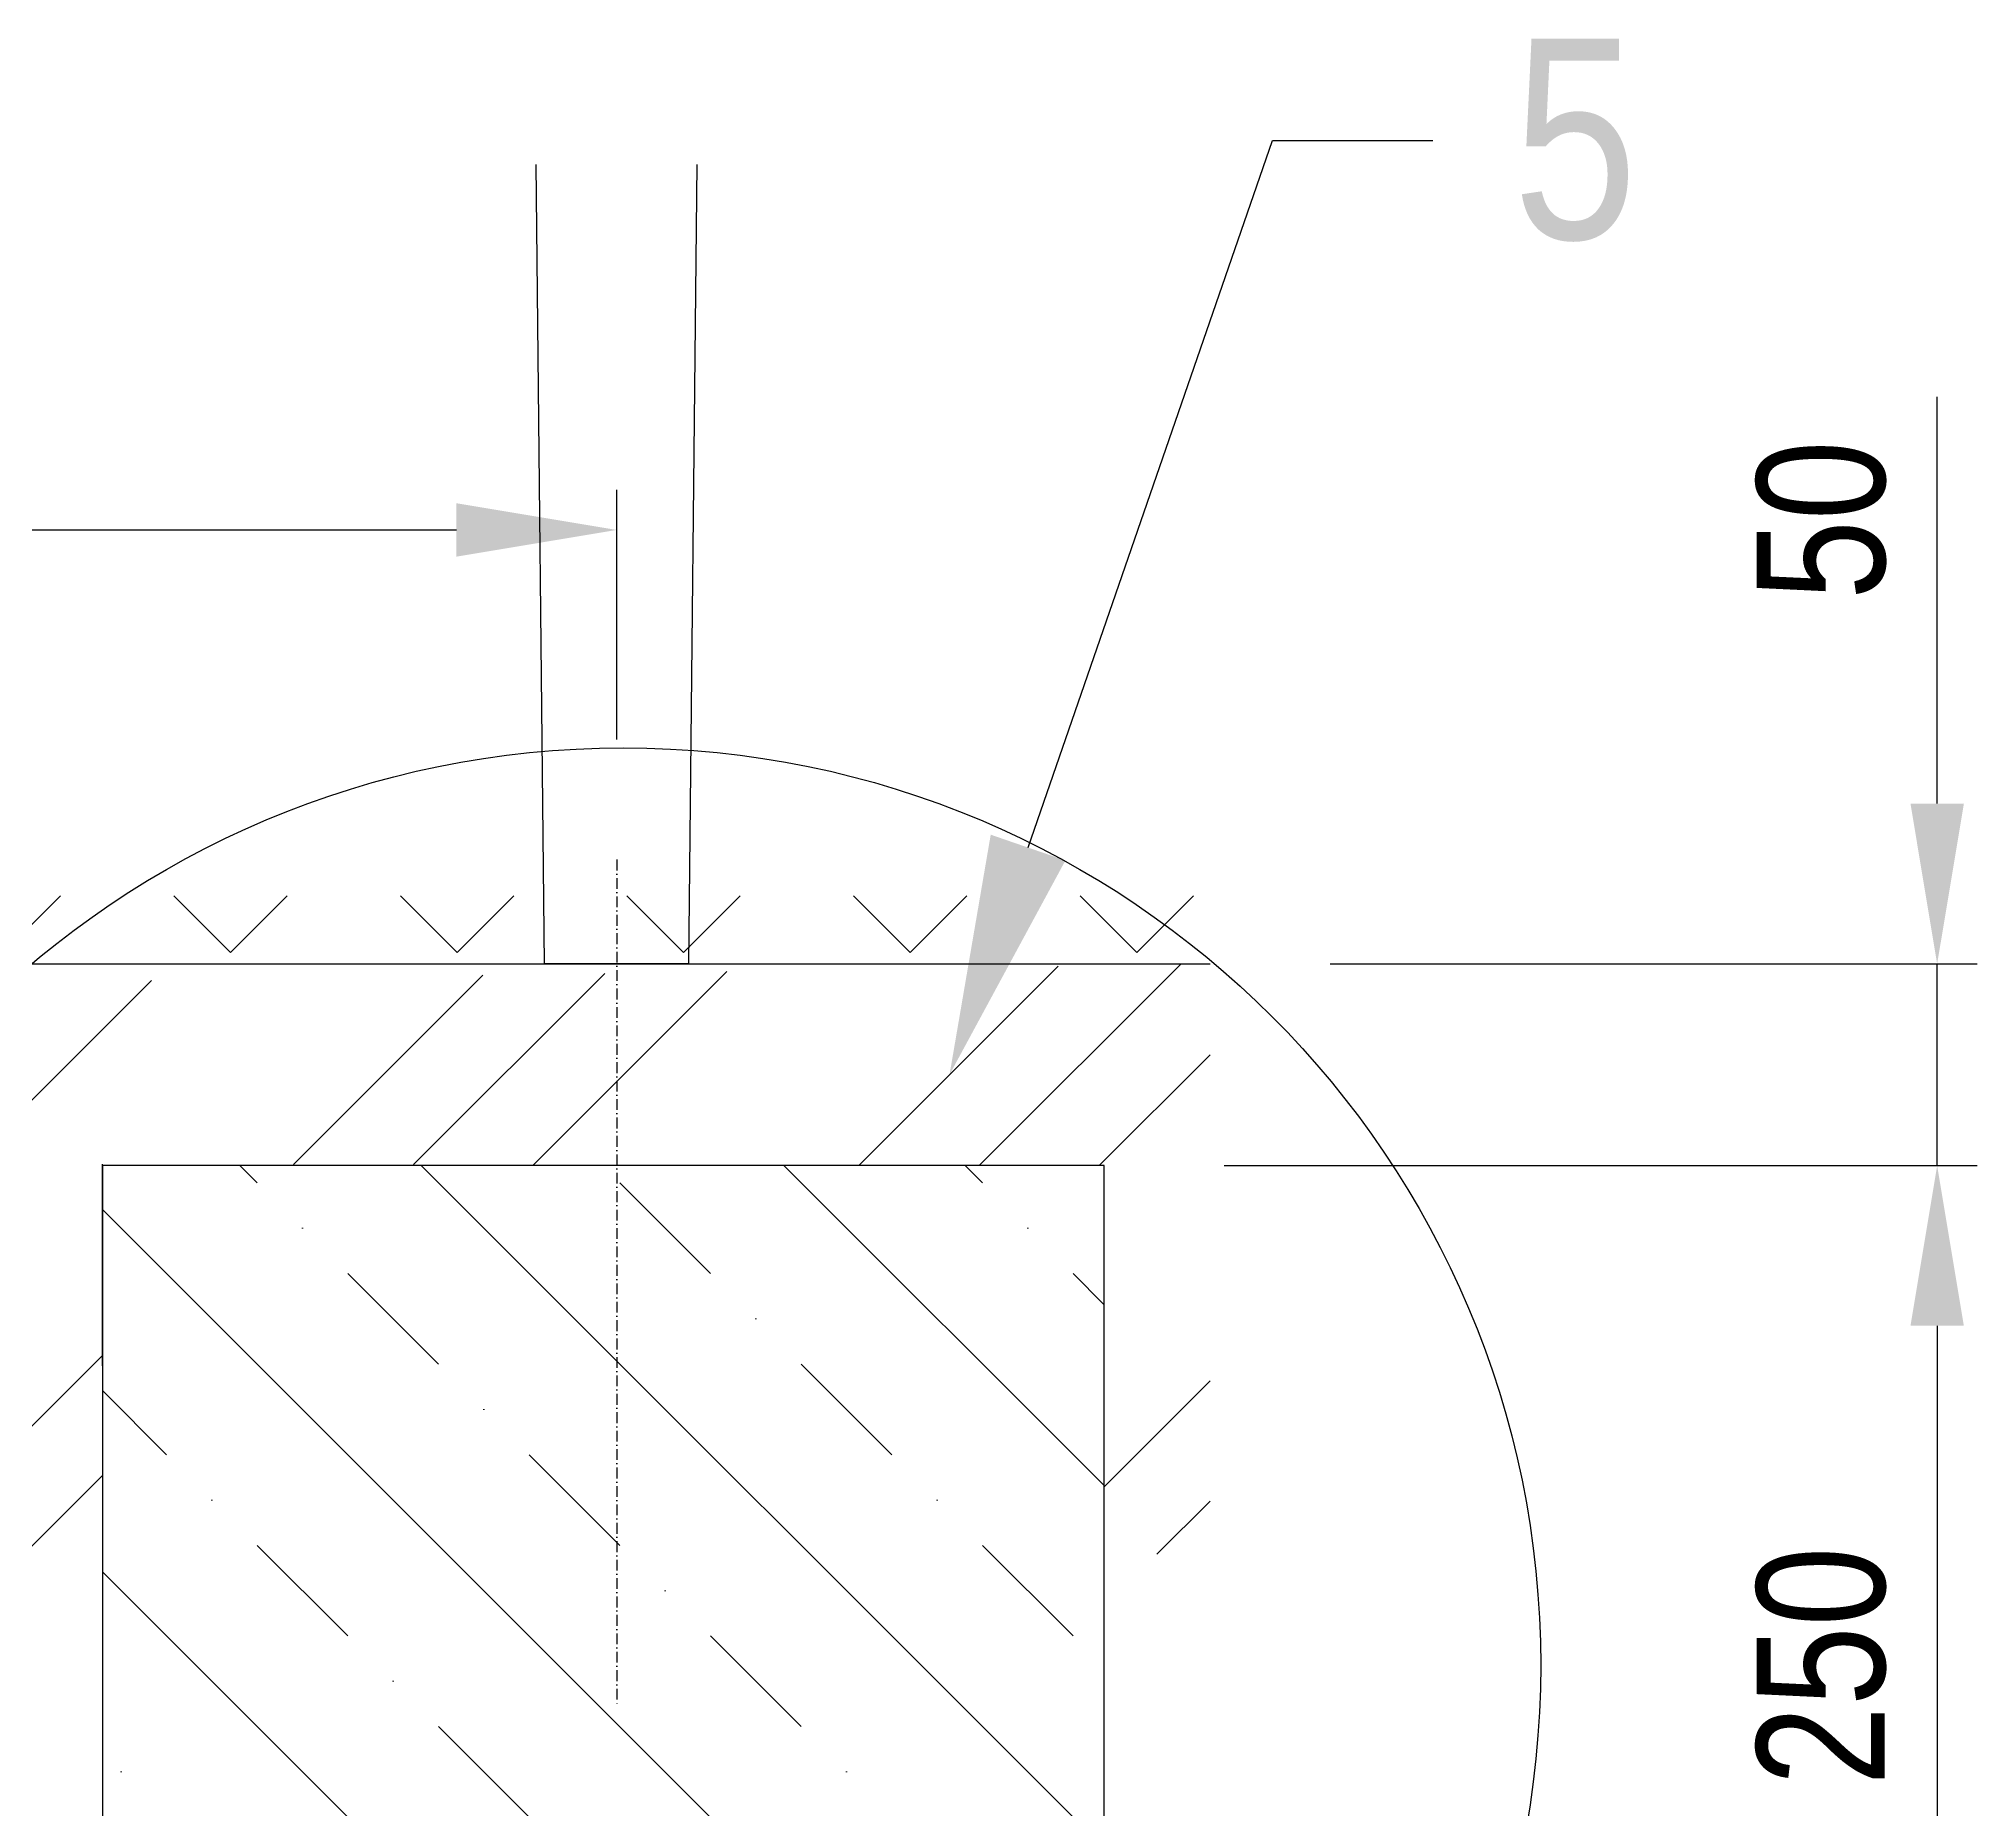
# Model space of a CAD drawing. Header units: millimetres. Extents: x 11004 to 17333, y 3085 to 7285.
# Drawn here: x 13958.3 to 14442.2, y 5399.4 to 5841.4 of the extents above; entities that cross this region are included whole.
import ezdxf
from ezdxf import colors
from ezdxf.entities.mleader import LeaderData, LeaderLine
from ezdxf.math import Vec2, Vec3

# ---------------------------------------------------------------- set-up
doc = ezdxf.new("R2010")
doc.units = ezdxf.units.MM
doc.header["$LTSCALE"] = 0.3
doc.linetypes.add('DashDot', pattern=[15, 9, -3, 0, -3])
doc.layers.add('SRAFY', color=251, linetype='Continuous', lineweight=13)
doc.styles.add('SEACAD_Arial', font='arial.ttf', dxfattribs={"width": 0.8})
doc.dimstyles.new('ISO-25', dxfattribs={"dimtxt": 1.6, "dimasz": 2, "dimexe": 0.5, "dimexo": 1.5, "dimtad": 1, "dimdec": 0, "dimtxsty": 'SEACAD_Arial', "dimcen": 2, "dimadec": 0, "dimazin": 0, "dimtfac": 1, "dimtdec": 0, "dimtmove": 0, "dimatfit": 3, "dimfxl": 1, "dimarcsym": 0})

# ---------------------------------------------------------------- blocks, each defined once
blk = doc.blocks.new('*D136')
at = {"color": 0, "lineweight": -2, "transparency": 16777216}
for p, q in [((13546.24, 5666.47), (13546.24, 5728.79)), ((14102.61, 5666.48), (14102.61, 5728.79)), ((13586.24, 5718.79), (14062.61, 5718.79))]:
    blk.add_line(p, q, dxfattribs=at)
at = {"color": 0, "transparency": 16777216}
for points in [[(13586.24, 5725.46), (13586.24, 5712.13), (13546.24, 5718.79)], [(14062.61, 5725.46), (14062.61, 5712.13), (14102.61, 5718.79)]]:
    blk.add_solid(points, dxfattribs=at)
at = {"layer": 'Defpoints', "color": 0, "transparency": 16777216}
for p in [(14102.61, 5718.79), (13546.24, 5636.47), (14102.61, 5636.48)]:
    blk.add_point(p, dxfattribs=at)
at = {"color": 0, "transparency": 16777216, "insert": (13824.43, 5747.63), "char_height": 32, "attachment_point": 5, "style": 'SEACAD_Arial'}
blk.add_mtext('556', dxfattribs=at)
blk = doc.blocks.new('*D137')
at = {"color": 0, "lineweight": -2, "transparency": 16777216}
for p, q in [((14254.27, 5560.09), (14442.22, 5560.09)), ((14432.22, 5520.09), (14432.22, 5350.1)), ((14254.25, 5310.1), (14442.22, 5310.1))]:
    blk.add_line(p, q, dxfattribs=at)
at = {"color": 0, "transparency": 16777216}
for points in [[(14425.56, 5520.09), (14438.89, 5520.09), (14432.22, 5560.09)], [(14425.56, 5350.1), (14438.89, 5350.1), (14432.22, 5310.1)]]:
    blk.add_solid(points, dxfattribs=at)
at = {"layer": 'Defpoints', "color": 0, "transparency": 16777216}
for p in [(14224.27, 5560.09), (14224.25, 5310.1), (14432.22, 5310.1)]:
    blk.add_point(p, dxfattribs=at)
at = {"color": 0, "transparency": 16777216, "insert": (14403.38, 5435.1), "char_height": 32, "attachment_point": 5, "rotation": 90, "style": 'SEACAD_Arial'}
blk.add_mtext('250', dxfattribs=at)
blk = doc.blocks.new('*D142')
at = {"color": 0, "lineweight": -2, "transparency": 16777216}
for p, q in [((14432.22, 5650.45), (14432.22, 5752.03)), ((14280.72, 5610.45), (14442.22, 5610.45)), ((14432.22, 5560.09), (14432.22, 5610.45)), ((14254.27, 5560.09), (14442.22, 5560.09)), ((14432.22, 5520.09), (14432.22, 5480.09))]:
    blk.add_line(p, q, dxfattribs=at)
at = {"color": 0, "transparency": 16777216}
for points in [[(14425.56, 5650.45), (14438.89, 5650.45), (14432.22, 5610.45)], [(14425.56, 5520.09), (14438.89, 5520.09), (14432.22, 5560.09)]]:
    blk.add_solid(points, dxfattribs=at)
at = {"layer": 'Defpoints', "color": 0, "transparency": 16777216}
for p in [(14250.72, 5610.45), (14432.22, 5610.45), (14224.27, 5560.09)]:
    blk.add_point(p, dxfattribs=at)
at = {"color": 0, "transparency": 16777216, "insert": (14403.38, 5721.24), "char_height": 32, "attachment_point": 5, "rotation": 90, "style": 'SEACAD_Arial'}
blk.add_mtext('50', dxfattribs=at)

msp = doc.modelspace()

# ---------------------------------------------------------------- hatches: boundary and pattern name
at = {"layer": 'SRAFY'}
h = msp.add_hatch(dxfattribs=at)
h.set_pattern_fill('TERACO', color=256, scale=20)
h.set_pattern_definition([(45, (5860.286, 295.79), (-28.28427, 28.28427), [20, -20]), (135, (5916.855, 295.79), (-28.28427, -28.28427), [20, -20])])
h.paths.add_polyline_path([(13855.73, 5610.45), (13855.73, 5633.48), (14250.73, 5633.48), (14250.73, 5610.46)])
h = msp.add_hatch(dxfattribs=at)
h.set_pattern_fill('GOST_GROUND', color=256, scale=10)
h.set_pattern_definition([(45, (7060.29, 295.79), (141.4214, -9e-15), [200]), (45, (7090.29, 295.79), (141.4214, -9e-15), [200]), (45, (7120.29, 295.79), (141.4214, -9e-15), [200])])
h.paths.add_polyline_path([(13974.24, 5462.78), (13855.73, 5456.61), (13855.73, 5604.28), (14250.73, 5610.44), (14250.73, 5463.03), (14224.27, 5463.03), (14224.27, 5560.09), (13974.23, 5560.45)])
h = msp.add_hatch(dxfattribs=at)
h.set_pattern_fill('BETON-PROSTY', color=256, scale=0.8, angle=90)
h.set_pattern_definition([(135, (5256.035, 781.344), (-45.25483, -45.25483), []), (135, (5256.035, 826.6), (-67.88225, -22.6274), [32, -16, 0, -16])])
h.paths.add_polyline_path([(14224.24, 5560.09), (13974.25, 5560.09), (13974.26, 5310.11), (14224.27, 5310.1)])

# ---------------------------------------------------------------- linework, layer by layer
for p, q in [((14084.61, 5610.45), (14082.54, 5810.05)), ((14120.61, 5610.45), (14122.69, 5810.05)), ((13855.73, 5610.45), (14250.73, 5610.44)), ((14120.61, 5610.45), (14084.61, 5610.45)), ((13974.24, 5510.1), (13974.23, 5560.45))]:
    msp.add_line(p, q)
at = {"linetype": 'DashDot', "lineweight": 30}
msp.add_line((14102.61, 5636.48), (14102.61, 5425.82), dxfattribs=at)
msp.add_lwpolyline([(13974.25, 5310.1), (14224.27, 5310.1), (14224.27, 5560.09), (13974.24, 5560.09)], close=True)
msp.add_circle((14104.24, 5435.38), 229.01)
at = {"color": 7, "linetype": 'Continuous'}
for centre in [(14106.24, 5610.47), (14250.73, 5610.45), (14250.73, 5610.45)]:
    msp.add_circle(centre, 0.01, dxfattribs=at)

# ---------------------------------------------------------------- dimensions: what is measured, and where the dimension line sits
dim = msp.add_linear_dim(base=(14102.61, 5718.79), p1=(13546.24, 5636.47), p2=(14102.61, 5636.48), dimstyle='ISO-25', override={"dimscale": 0})
dim.commit()
dim.dimension.update_dxf_attribs({"geometry": '*D136', "text_midpoint": (13824.43, 5747.63)})
dim = msp.add_linear_dim(base=(14432.22, 5610.45), p1=(14224.27, 5560.09), p2=(14250.72, 5610.45), angle=90, dimstyle='ISO-25')
dim.commit()
dim.dimension.update_dxf_attribs({"geometry": '*D142', "text_midpoint": (14403.38, 5721.24)})
dim = msp.add_linear_dim(base=(14432.22, 5310.1), p1=(14224.27, 5560.09), p2=(14224.25, 5310.1), angle=90, dimstyle='ISO-25', override={"dimscale": 0})
dim.commit()
dim.dimension.update_dxf_attribs({"geometry": '*D137', "text_midpoint": (14403.38, 5435.1)})

# ---------------------------------------------------------------- leaders
ml = msp.add_multileader_mtext('Standard')
ml.set_content('5', color=256, style='SEACAD_Arial')
ml.set_leader_properties()
ml.build(insert=Vec2(0, 0))
ml.multileader.update_dxf_attribs({"text_right_attachment_type": 6, "dogleg_length": 2, "arrow_head_size": 60, "scale": 20})
ctx = ml.context
ctx.base_point, ctx.scale, ctx.char_height, ctx.arrow_head_size, ctx.landing_gap_size, ctx.plane_origin = Vec3(14306.32, 5816), 20, 50, 60, 20, Vec3(14798.73, 5486.09)
ctx.right_attachment = 6
notes = []
notes.append((ctx, [(1, (1, 1, 0), (14266.32, 5816), (1, 0), 40, [(0, [(14185.69, 5582.78)], 0, [])])]))
ctx.mtext.insert, ctx.mtext.flow_direction = Vec3(14326.32, 5841.43), 5
for ctx, leaders in notes:
    for number, flags, end, landing, length, lines in leaders:
        leader = LeaderData()
        leader.index, (leader.has_last_leader_line, leader.has_dogleg_vector, leader.attachment_direction) = number, flags
        leader.last_leader_point, leader.dogleg_vector, leader.dogleg_length = Vec3(end), Vec3(landing), length
        for number, points, colour, breaks in lines:
            line = LeaderLine()
            line.index, line.vertices, line.color, line.breaks = number, Vec3.list(points), colors.encode_raw_color(colour), breaks
            leader.lines.append(line)
        ctx.leaders.append(leader)

doc.saveas('drawing.dxf')
